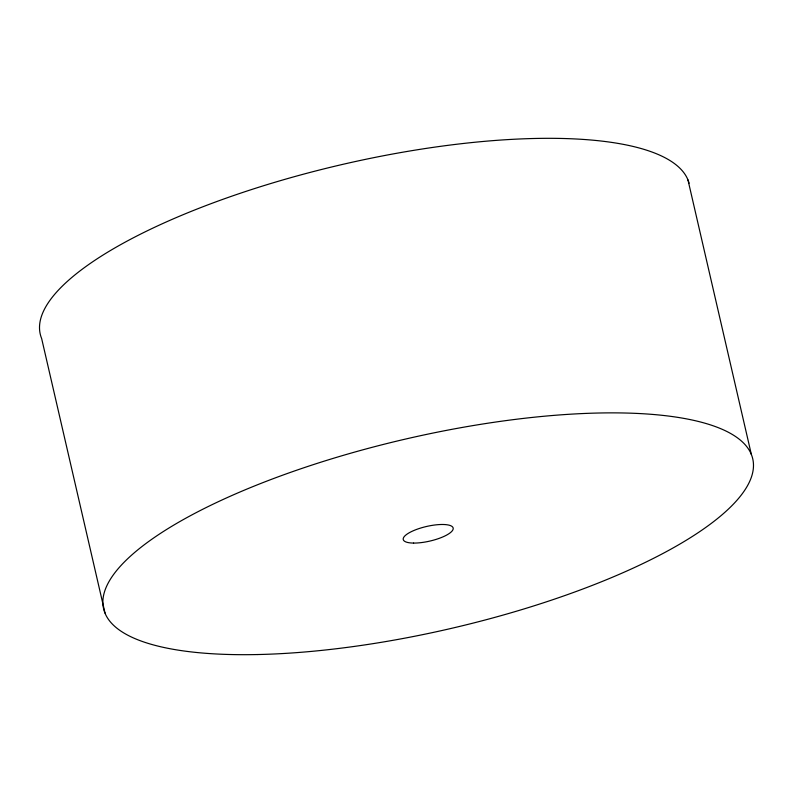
<?xml version="1.0" encoding="UTF-8"?>
<svg xmlns="http://www.w3.org/2000/svg" width="793" height="793" viewBox="0 0 793 793"><rect width="100%" height="100%" fill="white"/><g stroke="black" fill="none" stroke-linecap="round" stroke-linejoin="round"><path stroke-width="1.19" d="M687.967 179.912L751.358 454.468M105.033 613.088L41.642 338.532A333.09 97.38 -13 0 1 333.437 166.56A333.09 97.38 -13 0 1 689.087 183.223M257.626 654.542A333.09 97.38 -13 0 0 753.35 468.266A333.09 97.38 -13 0 0 273.605 478.526A333.09 97.38 -13 0 0 257.626 654.542M413.589 543.076A25.624 7.494 -13 0 0 453.09 529.308A25.624 7.494 -13 0 0 417.901 528.951A25.624 7.494 -13 0 0 413.589 543.076"/></g></svg>
